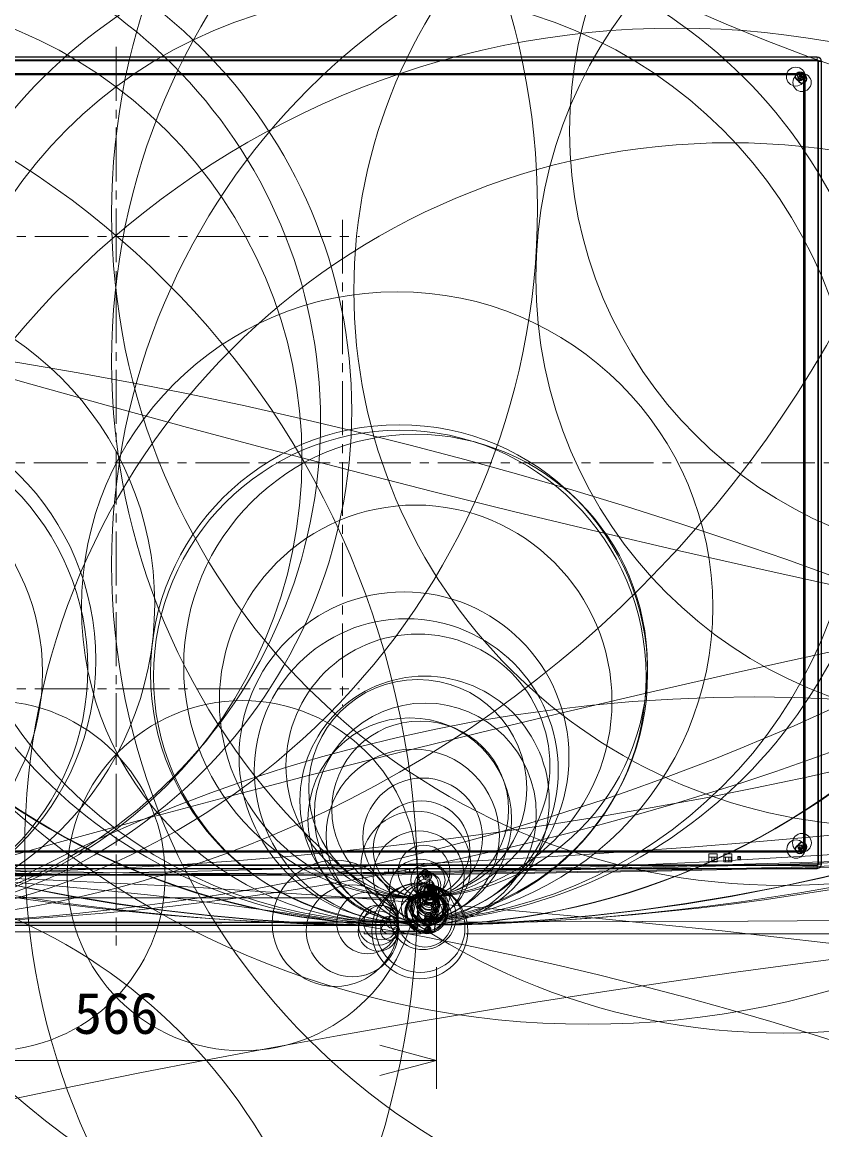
# Model space of a CAD drawing. Units: millimetres, scale not verified. Extents: x -5004 to 4305, y -2493 to 8633.
# Drawn here: x -16.71 to 18.64, y -12.64 to 36.34 of the extents above; entities that cross this region are included whole.
import ezdxf
from ezdxf.enums import TextEntityAlignment as Align

# ---------------------------------------------------------------- set-up
doc = ezdxf.new("R2010")
doc.units = ezdxf.units.MM
doc.header["$LTSCALE"] = 0.125
doc.linetypes.add('USER1', pattern=[28.575, 19.05, -3.175, 3.175, -3.175])
for name, color, linetype, lineweight in [('0-0_0', 7, 'Continuous', 18), ('0-5_SUNPO', 7, 'Continuous', 18), ('0-6_GAIKEI', 1, 'Continuous', 18)]:
    doc.layers.add(name, color=color, linetype=linetype, lineweight=lineweight)
doc.styles.add('ＭＳ ゴシック', font='')
doc.styles.get('ＭＳ ゴシック').set_extended_font_data('MS Gothic')

# ---------------------------------------------------------------- blocks, each defined once
blk = doc.blocks.new('_Open30')
at = {"layer": '0-0_0'}
blk.add_line((0, 0), (-1, 0), dxfattribs=at)
blk.add_lwpolyline([(-1, 0.26795), (0, 0), (-1, -0.26795)], dxfattribs=at)
blk = doc.blocks.new('D2')
at = {"layer": '0-5_SUNPO'}
for p, q in [((84.9257, 222.2979), (92.4945, 222.2979)), ((91.2445, 219.7979), (91.2445, 186.027)), ((67.3972, 183.527), (92.4945, 183.527))]:
    blk.add_line(p, q, dxfattribs=at)
at = {"layer": '0-5_SUNPO', "xscale": 2.5, "yscale": 2.5}
for p, rotation in [((91.2445, 222.2979), 90), ((91.2445, 183.527), 270)]:
    blk.add_blockref('_Open30', p, dxfattribs=dict(at, rotation=rotation))
at = {"layer": '0-5_SUNPO', "style": 'ＭＳ ゴシック'}
blk.add_text('776', height=1.833, rotation=90, dxfattribs=at).set_placement((90.6195, 201.0374), align=Align.BOTTOM_LEFT)
blk = doc.blocks.new('D5')
at = {"layer": '0-5_SUNPO'}
for p, q in [((37.7925, 182.0422), (37.7925, 176.6731)), ((66.1019, 182.0421), (66.1019, 176.6731)), ((63.6019, 177.9231), (40.2925, 177.9231))]:
    blk.add_line(p, q, dxfattribs=at)
at = {"layer": '0-5_SUNPO', "xscale": 2.5, "yscale": 2.5, "rotation": 180}
blk.add_blockref('_Open30', (37.7925, 177.9231), dxfattribs=at)
at = {"layer": '0-5_SUNPO', "xscale": 2.5, "yscale": 2.5}
blk.add_blockref('_Open30', (66.1019, 177.9231), dxfattribs=at)
at = {"layer": '0-5_SUNPO', "style": 'ＭＳ ゴシック'}
blk.add_text('566', height=1.833, dxfattribs=at).set_placement((50.0722, 178.5481), align=Align.BOTTOM_LEFT)

msp = doc.modelspace()

# ---------------------------------------------------------------- linework, layer by layer
at = {"layer": '0-6_GAIKEI', "color": 7}
for p, q in [((-43.5249, 34.8012), (18.4351, 34.8012)), ((18.4351, 34.6305), (18.4351, 34.8012)), ((18.4644, 34.6012), (18.6351, 34.6012)), ((18.6351, 34.6012), (18.6351, -0.8938)), ((17.8081, 34.0242), (17.7901, 34.0062)), ((17.8081, 34.0741), (17.8081, 34.0242)), ((17.858, 33.9742), (17.8401, 33.9563)), ((17.908, 33.9742), (17.858, 33.9742)), ((18.4351, -1.0938), (-43.5249, -1.0938)), ((-12.5435, -1.3587), (-12.5435, -1.4062)), ((1.3287, -2.3096), (1.2741, -1.2678)), ((1.5292, -1.889), (1.5505, -2.2943)), ((1.5483, -2.3304), (1.6074, -3.4586)), ((1.6113, -3.4545), (1.5505, -2.2943)), ((-26.5792, -3.8844), (-0.0733, -3.8844)), ((-12.5435, -3.4628), (-12.5435, -3.5099)), ((-12.5435, -3.5944), (-12.5435, -3.8844)), ((-2.3488, -3.5942), (-2.3488, -3.5942)), ((-1.5934, -3.8844), (-1.5934, -3.9697)), ((-1.4488, -3.5942), (-1.4488, -3.5942)), ((0.9066, -3.9697), (0.9066, -3.8844)), ((1.4923, -3.8844), (1.2626, -3.8844)), ((1.4923, -3.8844), (1.4979, -3.8844)), ((1.5521, -3.4944), (1.5334, -3.8513)), ((0.9066, -3.9696), (-1.5934, -3.9696))]:
    msp.add_line(p, q, dxfattribs=at)
at = {"layer": '0-6_GAIKEI'}
for p, q in [((-43.5249, 34.7866), (18.4351, 34.7866)), ((18.4351, 34.6658), (-43.5249, 34.6658)), ((18.4351, 34.6305), (-43.5249, 34.6305)), ((18.4644, -0.8938), (18.4644, 34.6012)), ((18.4997, -0.8938), (18.4997, 34.6012)), ((18.6204, 34.6012), (18.6204, -0.8938)), ((-42.8979, 34.0741), (17.8081, 34.0741)), ((-42.8979, 34.0242), (17.8081, 34.0242)), ((-42.88, 34.0062), (17.7901, 34.0062)), ((17.8401, 33.9563), (17.8401, -0.2489)), ((17.858, 33.9742), (17.858, -0.2668)), ((17.908, 33.9742), (17.908, -0.2668)), ((17.8081, -0.3667), (-42.898, -0.3667)), ((17.8081, -0.3168), (-42.8979, -0.3168)), ((14.0101, -0.4363), (13.6501, -0.4363)), ((13.6501, -0.4363), (13.6501, -0.7963)), ((14.0101, -0.7963), (14.0101, -0.4363)), ((14.6651, -0.4363), (14.3051, -0.4363)), ((14.3051, -0.4363), (14.3051, -0.7963)), ((14.6651, -0.7963), (14.6651, -0.4363)), ((17.8081, -0.3667), (17.8081, -0.3168)), ((17.858, -0.2668), (17.8401, -0.2489)), ((17.908, -0.2668), (17.858, -0.2668)), ((-43.5249, -0.9231), (18.4351, -0.9231)), ((-43.5249, -0.9584), (18.4351, -0.9584)), ((13.6501, -0.59), (14.0101, -0.59)), ((13.6501, -0.7963), (14.0101, -0.7963)), ((13.7801, -0.59), (13.7801, -0.7963)), ((13.8801, -0.59), (13.8801, -0.7963)), ((14.3051, -0.59), (14.6651, -0.59)), ((14.3051, -0.7963), (14.6651, -0.7963)), ((14.3801, -0.59), (14.3801, -0.7963)), ((14.5301, -0.59), (14.5301, -0.7963)), ((14.6301, -0.59), (14.6301, -0.7963)), ((15.0488, -0.555), (14.9263, -0.555)), ((14.9263, -0.555), (14.9263, -0.6775)), ((14.9263, -0.59), (15.0488, -0.59)), ((14.9263, -0.6775), (15.0488, -0.6775)), ((15.0301, -0.59), (15.0301, -0.6775)), ((15.0488, -0.6775), (15.0488, -0.555)), ((18.4351, -1.0938), (18.4351, -0.9231)), ((18.4644, -0.8938), (18.6351, -0.8938)), ((18.4351, -1.0792), (-43.5249, -1.0792)), ((-0.5176, -1.2502), (-0.5149, -1.0938)), ((-0.5079, -1.0938), (-0.5107, -1.2501)), ((-0.3079, -1.0938), (-0.3106, -1.2469)), ((0.2234, -1.2382), (0.2209, -1.0938)), ((0.4234, -1.235), (0.421, -1.0938)), ((0.4279, -1.0938), (0.4304, -1.236)), ((0.7715, -1.2767), (1.2741, -1.2678)), ((0.7715, -1.2767), (0.7715, -2.383)), ((1.5005, -2.2472), (1.4793, -1.8421)), ((0.7715, -2.3828), (-25.8585, -2.3828)), ((-25.8585, -2.383), (0.7715, -2.383)), ((0.7715, -2.383), (0.7825, -2.383)), ((1.3227, -3.2974), (1.4987, -2.2832)), ((1.3287, -2.3096), (1.331, -2.3536)), ((1.348, -2.2261), (1.3546, -2.3506)), ((1.5483, -2.3304), (1.3727, -3.3445)), ((1.4097, -2.34), (1.4038, -2.226)), ((1.4283, -2.206), (1.4401, -2.1466)), ((1.4349, -2.333), (1.4283, -2.206)), ((1.4401, -2.1466), (1.4497, -2.3296)), ((1.4646, -2.1266), (1.4742, -2.3096)), ((1.3727, -3.3445), (1.3845, -3.575)), ((-0.0706, -3.5924), (-25.0162, -3.5924)), ((-0.8434, -3.9696), (-0.8434, -3.8844)), ((-0.4488, -3.5942), (-0.4488, -3.5942)), ((-0.0706, -3.5929), (-0.0759, -3.4919)), ((1.2626, -3.8844), (-0.0733, -3.8844)), ((-0.072, -3.6065), (-0.0723, -3.8513)), ((-0.0723, -3.8513), (1.2974, -3.8513)), ((0.1566, -3.8844), (0.1566, -3.9696)), ((0.2709, -3.5936), (0.1718, -3.5942)), ((0.8483, -3.6053), (0.8218, -3.608)), ((1.2974, -3.8513), (1.3111, -3.59)), ((1.5234, -3.8513), (1.2975, -3.8513)), ((1.6077, -3.4586), (1.3845, -3.575)), ((1.5419, -3.4997), (1.5234, -3.8513)), ((1.5234, -3.8513), (1.5334, -3.8513)), ((1.5273, -3.8513), (1.5458, -3.4976))]:
    msp.add_line(p, q, dxfattribs=at)
at = {"layer": '0-6_GAIKEI', "color": 9, "linetype": 'USER1'}
for p, q in [((-12.5435, 35.2459), (-12.5435, -4.487)), ((-2.5435, 27.6037), (-2.5435, 6.1037)), ((-23.2935, 26.8537), (-1.7935, 26.8537)), ((-44.762, 16.8537), (19.7113, 16.8537)), ((-23.2935, 6.8537), (-1.7935, 6.8537))]:
    msp.add_line(p, q, dxfattribs=at)
at = {"layer": '0-6_GAIKEI'}
for points in [[(17.8081, -0.3168), (17.7901, -0.2988), (-42.88, -0.2988), (-42.8979, -0.3168)], [(1.3721, -3.5883), (1.3897, -3.5792), (1.5951, -3.4719)]]:
    msp.add_lwpolyline(points, dxfattribs=at)
for centre, radius in [((-12.5438, 4314.5221), 4318.032), ((-12.5421, 4313.8372), 4317.3471), ((-2479.0196, 31.6531), 2524.4925), ((-15.8697, 1025.8817), 1027.2932), ((-9.2169, 1025.9059), 1027.3175), ((148.7333, 601.3688), 603.8701), ((-523.5909, 8.8326), 569.0622), ((-21.7672, 184.6612), 185.9608), ((-157.769, 91.7989), 215.758), ((-157.769, 76.2989), 215.758), ((-24.904, 125.8565), 129.4489), ((-170.3491, 29.7597), 215.8219), ((127.2978, 118.2209), 118.0081), ((-0.1172, 112.36), 115.9524), ((-0.0863, 104.7835), 108.3906), ((-24.9875, 102.2855), 105.8927), ((45.3898, 109.5634), 79.5749), ((-157.7718, -42.5925), 215.761), ((0.0529, 79.0517), 82.6437), ((0.0468, 78.7754), 82.3823), ((-25.4243, 47.4409), 51.0316), ((226.9313, -185.7393), 260.0413), ((8.3162, 30.8799), 38.8529), ((0.543, 28.6156), 32.2201), ((0.5548, 28.559), 32.1485), ((-25.6339, 28.1058), 31.7101), ((16.9565, 27.8696), 29.7057), ((8.3158, 18.3274), 38.8533), ((8.3162, 15.3799), 38.8529), ((3.1725, 8.7569), 42.2989), ((16.9564, 21.3377), 29.7058), ((26.4822, 31.5134), 18.9906), ((21.6472, 24.4626), 23.6894), ((25.6814, 25.0338), 19.6807), ((-0.3266, -2.6067), 46.3177), ((-24.7932, 19.1631), 22.656), ((16.9565, 12.3696), 29.7057), ((-25.8001, 18.6951), 22.2834), ((-0.2908, 18.4077), 21.9006), ((-24.8439, 17.0612), 20.5067), ((-0.2432, 17.0697), 20.5151), ((-37.2623, -2.0218), 38.0411), ((12.2322, -2.0229), 38.098), ((14.6031, -0.1877), 31.1932), ((116.7647, -73.6568), 102.8817), ((-24.9617, 10.6235), 14.1148), ((-0.1296, 10.4634), 13.9548), ((-49.8875, -177.4411), 201.4169), ((152.8281, -604.9077), 627.691), ((-25.0214, 8.1293), 11.573), ((-25.0601, 7.7711), 11.2608), ((-0.044, 7.5452), 10.9885), ((-0.0137, 7.4007), 10.89), ((0.6825, 7.8649), 10.2484), ((-25.7588, 7.5856), 9.9539), ((0.6894, 6.308), 8.6761), ((0.1749, 3.8533), 7.2902), ((0.2723, 3.2385), 6.7179), ((0.79, 3.4502), 5.8324), ((1.0859, 1.9105), 5.5094), ((0.7808, 2.4526), 4.8197), ((15.6465, -63.3167), 69.8149), ((-18.1203, -1.4048), 7.7391), ((-6.9692, -1.4048), 7.7418), ((1.1167, 1.3222), 4.906), ((0.4279, 1.0741), 4.4995), ((0.888, 1.5274), 3.9071), ((0.5608, 0.3631), 3.8281), ((0.9969, 0.2701), 2.645), ((0.9463, -0.2292), 2.1327), ((0.7011, -0.9778), 2.4295), ((0.8243, -1.4359), 2.0099), ((17.5047, -0.2271), 0.4052), ((17.7655, 0.0482), 0.4171), ((17.7708, -0.1108), 0.189), ((17.789, -0.1274), 0.1903), ((1.0574, -1.2066), 1.1491), ((17.652, -0.2296), 0.1891), ((17.6693, -0.2478), 0.1897), ((17.7681, -0.2596), 0.1398), ((17.7959, -0.2006), 0.1664), ((17.7692, -0.2591), 0.1388), ((17.7585, -0.2426), 0.0818), ((17.8045, -0.2631), 0.1045), ((17.8104, -0.2685), 0.0966), ((17.811, -0.2727), 0.0927), ((17.7864, -0.2308), 0.068), ((17.7861, -0.2316), 0.0672), ((17.8019, -0.2346), 0.0823), ((17.7899, -0.2632), 0.0681), ((17.8127, -0.2744), 0.0905), ((17.7906, -0.2629), 0.0675), ((17.7907, -0.2494), 0.0489), ((17.7909, -0.2505), 0.0477), ((17.8088, -0.2676), 0.0487), ((17.8098, -0.2677), 0.0477), ((-2.864, -3.5098), 2.7882), ((0.8873, -2.0345), 1.3565), ((1.2289, -1.603), 0.758), ((-36.3145, -466.8569), 465.7198), ((81.1731, -475.344), 474.2678), ((-29.2157, -160.9196), 159.6774), ((-26.7442, -25.3195), 24.0547), ((1.1586, -1.8087), 0.5385), ((1.2672, -1.828), 0.5299), ((-2.1079, -3.8433), 2.0356), ((0.8969, -3.7048), 1.9733), ((1.0099, -3.2083), 1.4641), ((1.1716, -2.5539), 0.79), ((1.2586, -2.2483), 0.4723), ((1.2352, -2.1327), 0.2056), ((1.3255, -2.0708), 0.2826), ((1.3455, -2.0631), 0.2834), ((1.3525, -1.9417), 0.1613), ((1.371, -1.9642), 0.1667), ((1.4137, -1.9847), 0.1632), ((1.3993, -1.9104), 0.1059), ((1.3994, -1.9077), 0.1037), ((1.4636, -2.0062), 0.1649), ((1.5156, -2.1242), 0.2085), ((1.4564, -1.9279), 0.0922), ((1.4309, -1.875), 0.0583), ((1.4724, -1.9288), 0.087), ((1.4757, -1.9091), 0.067), ((1.4741, -1.9055), 0.064), ((1.4766, -1.8973), 0.0555), ((1.4799, -1.8897), 0.0471), ((1.4807, -1.89), 0.0472), ((54.4236, -38.4107), 36.94), ((54.1377, -37.3901), 35.89), ((-1.4363, -3.4951), 1.3605), ((1.0989, -3.3566), 1.207), ((1.1526, -3.035), 0.9434), ((1.1862, -3.0079), 0.9343), ((1.1695, -2.9688), 0.8752), ((1.1656, -3.0436), 0.8632), ((1.1875, -2.8979), 0.7398), ((1.0646, -2.7719), 0.5982), ((1.2266, -2.8165), 0.7387), ((1.1235, -2.8083), 0.6053), ((1.2915, -2.8685), 0.7259), ((1.2363, -2.6842), 0.5206), ((1.2613, -2.5872), 0.4827), ((1.244, -2.6516), 0.4636), ((1.2551, -2.6079), 0.4184), ((1.301, -2.5144), 0.4276), ((1.2762, -2.5359), 0.367), ((1.2826, -2.5), 0.3071), ((1.2766, -2.3698), 0.2668), ((1.3113, -2.4023), 0.2911), ((1.3456, -2.353), 0.2601), ((1.3181, -2.406), 0.2306), ((1.3101, -2.4051), 0.2083), ((1.2751, -2.3473), 0.1462), ((1.2801, -2.338), 0.1357), ((1.2659, -2.2242), 0.1091), ((1.2858, -2.3227), 0.1194), ((1.3482, -2.2891), 0.1721), ((1.2888, -2.3151), 0.1113), ((1.3725, -2.2712), 0.1741), ((1.3507, -2.3243), 0.1425), ((1.338, -2.3252), 0.1236), ((1.3034, -2.2802), 0.0734), ((1.2928, -2.2821), 0.0452), ((1.3684, -2.2397), 0.1187), ((1.3101, -2.2654), 0.0572), ((1.3434, -2.1801), 0.0888), ((1.3576, -2.1309), 0.0957), ((1.3828, -2.2127), 0.1188), ((1.3144, -2.2586), 0.0492), ((1.3912, -2.2236), 0.1229), ((1.3552, -2.2849), 0.0799), ((1.4021, -2.2236), 0.1132), ((1.3229, -2.2448), 0.0329), ((1.38, -2.2077), 0.0857), ((1.3774, -2.27), 0.082), ((1.4014, -2.2385), 0.1018), ((1.3851, -2.2068), 0.0818), ((1.3948, -2.1359), 0.0906), ((1.3427, -2.1756), 0.0383), ((1.3304, -2.2349), 0.0205), ((1.4252, -2.1628), 0.1102), ((1.3501, -2.1921), 0.034), ((1.408, -2.1706), 0.0914), ((1.349, -2.1965), 0.0295), ((1.3784, -2.1846), 0.0585), ((1.3696, -2.2569), 0.0484), ((1.3348, -2.2279), 0.0134), ((1.3642, -2.1917), 0.0427), ((1.3485, -2.1993), 0.0267), ((1.4157, -2.1882), 0.0937), ((1.3635, -2.1973), 0.0407), ((1.3359, -2.2297), 0.013), ((1.4081, -2.1896), 0.085), ((1.3477, -2.2014), 0.0245), ((1.3486, -2.2), 0.0251), ((1.3387, -2.2057), 0.0136), ((1.3326, -2.2096), 0.0064), ((1.3389, -2.2276), 0.00934), ((1.389, -2.2489), 0.0582), ((1.3406, -2.2271), 0.00758), ((1.3427, -2.2262), 0.00525), ((1.3952, -2.2427), 0.0495), ((1.3819, -2.2388), 0.0265), ((1.4074, -2.1764), 0.0441), ((1.3975, -2.1979), 0.0318), ((1.4018, -2.1938), 0.0322), ((1.388, -2.2286), 0.016), ((1.3902, -2.23), 0.0144), ((1.4031, -2.2002), 0.0257), ((1.4339, -2.2746), 0.0532), ((1.4318, -2.1566), 0.0443), ((1.4719, -2.2084), 0.0822), ((1.3972, -2.2262), 0.00647), ((1.4948, -2.1997), 0.0817), ((1.5058, -2.1907), 0.0817), ((1.4679, -2.17), 0.0435), ((1.4752, -2.1701), 0.0462), ((1.4663, -2.1601), 0.0335), ((1.5154, -2.3737), 0.0817), ((1.4671, -2.1585), 0.0322), ((1.4785, -2.1636), 0.0432), ((1.5177, -2.1693), 0.0809), ((1.4717, -2.1575), 0.0341), ((1.4655, -2.1536), 0.0271), ((1.4842, -2.159), 0.0457), ((1.4664, -2.1524), 0.0268), ((1.4649, -2.1518), 0.0253), ((1.4641, -2.1511), 0.0242), ((1.4641, -2.1507), 0.0239), ((1.4644, -2.1504), 0.0236), ((1.4902, -2.3486), 0.0461), ((1.5273, -2.3523), 0.0809), ((1.4911, -2.3411), 0.043), ((1.4826, -2.338), 0.0339), ((1.4759, -2.3358), 0.027), ((1.4764, -2.3359), 0.0274), ((1.4746, -2.3347), 0.0252), ((1.4737, -2.3344), 0.0243), ((-0.9558, -3.5901), 0.8862), ((-0.8389, -3.4829), 0.7629), ((1.3163, -3.0238), 0.5554), ((1.1374, -3.0002), 0.3585), ((1.1927, -3.0394), 0.364), ((-0.9616, -3.8524), 0.8892), ((53.2075, -57.4927), 54.4254), ((-0.465, -3.5933), 0.3954), ((-0.3434, -3.4655), 0.2671), ((-0.2466, -3.5977), 0.1769), ((-0.1374, -3.4528), 0.0607), ((-0.1194, -3.4509), 0.0426), ((1.2125, -3.369), 0.162), ((1.2336, -3.4189), 0.1639), ((1.2223, -3.1979), 0.1434), ((1.2565, -3.4406), 0.164), ((1.2641, -3.219), 0.1708), ((1.3066, -3.4614), 0.1648), ((1.2474, -3.2384), 0.0957), ((1.2821, -3.3573), 0.0915), ((1.2929, -3.369), 0.0864), ((1.2995, -3.3835), 0.0925), ((1.3156, -3.3842), 0.0871), ((1.3088, -3.357), 0.0665), ((1.3102, -3.3533), 0.0635), ((1.3189, -3.3644), 0.067), ((1.3174, -3.361), 0.0642), ((1.3136, -3.3501), 0.0592), ((1.3199, -3.3132), 0.0614), ((1.3198, -3.3528), 0.0557), ((1.3232, -3.3451), 0.0472), ((1.324, -3.3455), 0.0473), ((1.3251, -3.3458), 0.0468), ((1.3257, -3.3465), 0.0465), ((-0.4653, -3.863), 0.3928), ((-0.1912, -3.8738), 0.1185), ((-0.1234, -3.6024), 0.0536), ((-0.1156, -3.8788), 0.0428), ((-0.0897, -3.6046), 0.0198), ((-0.0866, -3.8816), 0.0136), ((-0.0797, -3.8827), 0.00657), ((-0.0754, -3.606), 0.00554), ((-0.0721, -3.6065), 0.00211), ((0.273, -3.5963), 0.00361), ((0.2725, -3.5961), 0.00311), ((0.2722, -3.5958), 0.00267), ((0.2718, -3.5955), 0.00221), ((0.2707, -3.5952), 0.00113), ((0.2713, -3.595), 0.0015), ((0.2709, -3.5945), 0.00087), ((0.2711, -3.5947), 0.00107), ((0.271, -3.5946), 0.00097), ((0.2709, -3.5944), 0.0008), ((0.2708, -3.594), 0.0004), ((0.6851, -3.627), 0.1085), ((0.7252, -3.6201), 0.0678), ((0.7321, -3.618), 0.0606), ((1.184, -3.8343), 0.1147), ((1.1999, -3.7998), 0.1146), ((1.2159, -3.7846), 0.1146), ((1.2512, -3.7704), 0.1146), ((1.2382, -3.8319), 0.0646), ((1.2373, -3.8432), 0.0607), ((1.2485, -3.8276), 0.0606), ((1.2569, -3.8201), 0.0646), ((1.2509, -3.8463), 0.0466), ((1.2533, -3.8453), 0.0448), ((1.2563, -3.8392), 0.0466), ((1.2587, -3.8401), 0.0447), ((1.2608, -3.8426), 0.0418), ((1.2589, -3.8472), 0.0389), ((1.2629, -3.8513), 0.0328), ((1.2634, -3.851), 0.0329), ((1.2639, -3.8504), 0.033), ((1.2642, -3.8499), 0.0329), ((1.3508, -3.5356), 0.0562), ((1.3446, -3.5477), 0.049), ((1.3601, -3.5412), 0.0491), ((1.359, -3.5658), 0.026), ((1.3627, -3.5624), 0.0277), ((1.3625, -3.5707), 0.0199), ((1.3635, -3.571), 0.0192), ((1.3644, -3.5721), 0.0179), ((1.3654, -3.5758), 0.014), ((1.3656, -3.5756), 0.0141)]:
    msp.add_circle(centre, radius, dxfattribs=at)
at = {"layer": '0-6_GAIKEI', "color": 7}
for centre, radius in [((-15.8697, 1025.8765), 1027.2407), ((-9.217, 1025.8977), 1027.2618), ((-18.0082, 399.6219), 400.9282), ((-7.0777, 399.572), 400.8783), ((17.4931, 33.9316), 0.4171), ((17.7684, 33.6708), 0.4052), ((17.652, 33.937), 0.189), ((17.6687, 33.9551), 0.1903), ((17.7419, 33.962), 0.1664), ((17.7709, 33.8181), 0.1891), ((17.7891, 33.8355), 0.1897), ((17.8009, 33.9342), 0.1398), ((17.8003, 33.9353), 0.1388), ((17.7759, 33.968), 0.0823), ((17.8044, 33.9706), 0.1045), ((17.7838, 33.9246), 0.0818), ((17.7721, 33.9525), 0.068), ((17.7729, 33.9522), 0.0672), ((17.8098, 33.9765), 0.0966), ((17.814, 33.9771), 0.0927), ((17.8157, 33.9788), 0.0905), ((17.8044, 33.956), 0.0681), ((17.8042, 33.9567), 0.0675), ((17.7907, 33.9568), 0.0489), ((17.7918, 33.957), 0.0477), ((17.8089, 33.9749), 0.0487), ((17.809, 33.976), 0.0477), ((56.9805, -61.3878), 60.0554), ((1.09, -1.4546), 0.2776), ((1.112, -1.2921), 0.1638), ((1.1353, -1.3421), 0.1638), ((1.2076, -1.4147), 0.195), ((1.1883, -1.3225), 0.1129), ((1.1826, -1.2804), 0.0923), ((1.1942, -1.2921), 0.0866), ((1.2162, -1.3224), 0.1023), ((1.2101, -1.2799), 0.0666), ((1.2112, -1.2764), 0.0639), ((1.2206, -1.2906), 0.0702), ((1.2214, -1.2887), 0.0681), ((1.2145, -1.2732), 0.0597), ((1.217, -1.2793), 0.0611), ((1.2244, -1.2669), 0.0467), ((1.2263, -1.2688), 0.047), ((1.2268, -1.2696), 0.0468), ((1.2264, -1.2618), 0.0412), ((1.237, -1.239), 0.0161), ((44.377, -30.2527), 28.9849), ((46.1145, -30.2765), 29.0087), ((0.8699, -3.8467), 2.1185), ((1.1025, -2.8057), 1.0519), ((1.1873, -2.6145), 0.846), ((1.1361, -1.9476), 0.3974), ((1.2186, -2.001), 0.3321), ((1.3094, -2.1881), 0.4025), ((1.3527, -2.0562), 0.2637), ((1.3563, -2.0497), 0.2563), ((1.3971, -1.9658), 0.163), ((1.4033, -1.9522), 0.1466), ((1.442, -1.916), 0.096), ((1.4442, -1.9018), 0.0856), ((1.4495, -1.9133), 0.0862), ((1.4556, -1.8941), 0.0736), ((1.4585, -1.9067), 0.0751), ((1.4752, -1.8953), 0.0549), ((1.4804, -1.8799), 0.0433), ((1.5058, -1.8841), 0.0223), ((1.5132, -1.8823), 0.0147)]:
    msp.add_circle(centre, radius, dxfattribs=at)
for centre, radius, start, end in [((18.4351, 34.6012), 0.2, 0, 90), ((18.4351, 34.6012), 0.1854, 0, 90), ((18.4351, 34.6012), 0.0646, 0, 90), ((18.4351, 34.6012), 0.0293, 0, 90), ((18.4351, -0.8938), 0.2, 270, 0), ((1.4984, -3.8494), 0.035, 269.17158, 313.50043), ((1.4984, -3.8494), 0.035, 313.50043, 357.00008)]:
    msp.add_arc(centre, radius, start, end, dxfattribs=at)
at = {"layer": '0-6_GAIKEI'}
for centre, radius, start, end in [((18.4351, -0.8938), 0.1854, 270, 0), ((18.4351, -0.8938), 0.0646, 270, 0), ((18.4351, -0.8938), 0.0293, 270, 0), ((1.4923, -3.8494), 0.035, 270.00003, 357), ((1.4885, -3.8494), 0.035, 313.49239, 356.9992)]:
    msp.add_arc(centre, radius, start, end, dxfattribs=at)
for centre, major_axis, ratio, start_param, end_param in [((1.4742, -2.3344), (0.025, 0.0013), 0.994654, 1.518751, 2.2064746), ((-13.5265, -2.2556), (15.0272, 0), 0.10314, 6.2653275, 6.2885906), ((1.4984, -2.333), (-0.0493, 0.0085), 0.994508, 3.3664712, 4.8767304), ((1.5005, -2.2969), (0.0499, 0.0026), 0.994652, 6.2831818, 7.8029566), ((-12.5434, 1.7385), (449.9321, 0), 0.011885, 4.6846625, 4.712389), ((-12.5434, 42.4731), (-445.3751, 0), 0.10314, 1.5428023, 1.5707963), ((-12.5435, 42.4731), (445.3751, 0), 0.10314, 4.712389, 4.740383), ((-12.5435, 1.7384), (-449.9315, 0), 0.011885, 1.5707963, 1.5985228), ((1.4885, -3.8494), (-0.0247, 0.0247), 1, 2.3689934, 3.11528)]:
    msp.add_ellipse(centre, major_axis=major_axis, ratio=ratio, start_param=start_param, end_param=end_param, dxfattribs=at)
at = {"layer": '0-6_GAIKEI', "color": 7}
for centre, major_axis, ratio, start_param, end_param in [((-13.5259, -2.3027), (15.0766, 0.0001), 0.102798, 6.265308, 6.2769405), ((-13.526, -2.3027), (15.0766, 0.0001), 0.102798, 6.2769406, 6.2885723), ((1.5882, -3.4586), (-0.0106, 0.0106), 0.999729, 2.8373849, 3.7629335), ((-13.3683, -3.4546), (-14.9796, 0), 0.011885, 3.11883, 3.1305226), ((-13.3683, -3.4546), (-14.9796, 0), 0.011885, 3.1305226, 3.1422155)]:
    msp.add_ellipse(centre, major_axis=major_axis, ratio=ratio, start_param=start_param, end_param=end_param, dxfattribs=at)

# ---------------------------------------------------------------- block references
at = {"layer": '0-5_SUNPO'}
for name in ['D2', 'D5']:
    msp.add_blockref(name, (-64.4907, -187.4967), dxfattribs=at)

doc.saveas('drawing.dxf')
